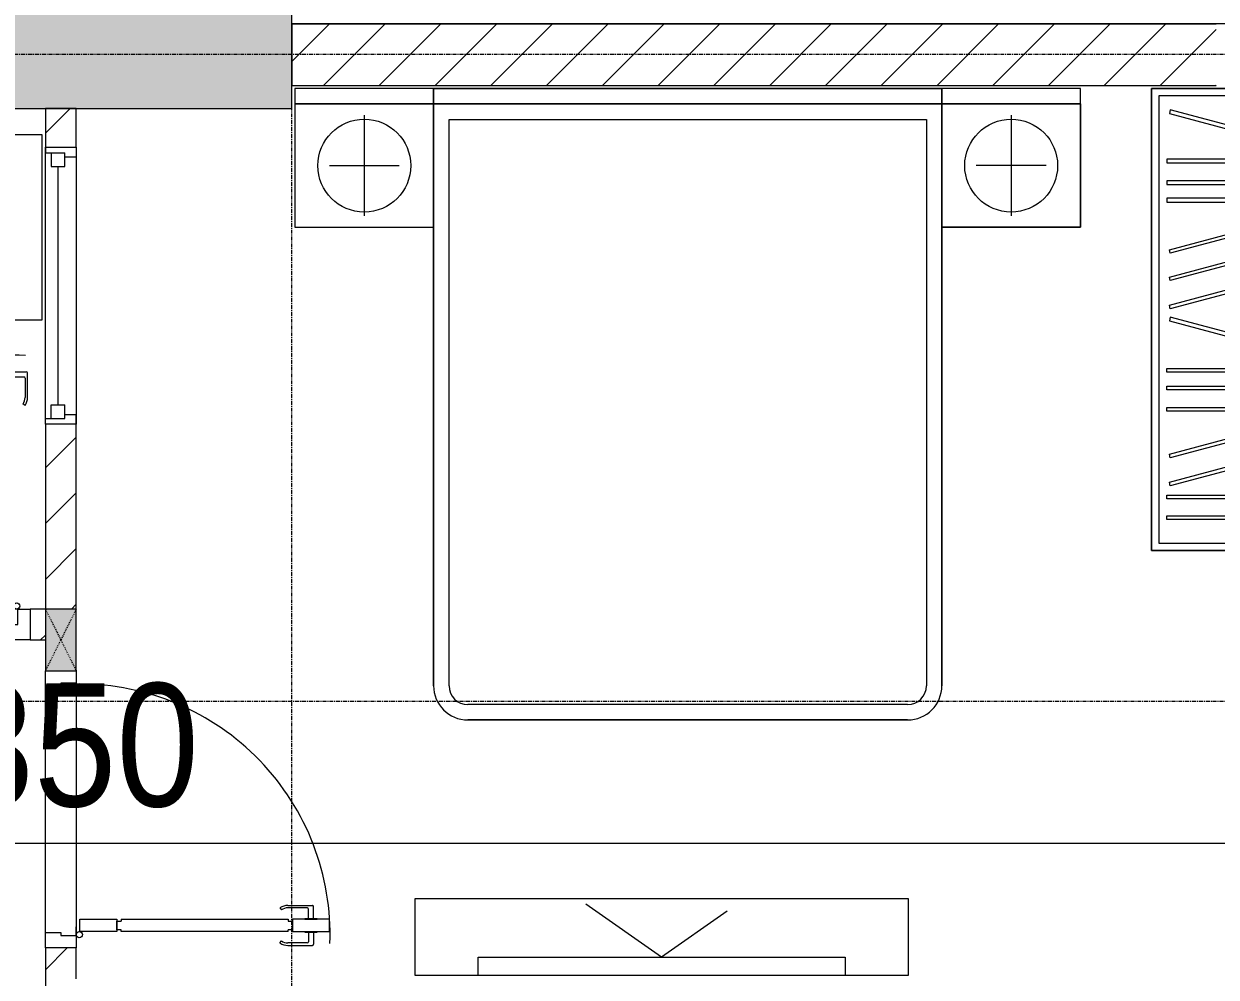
# Model space of a CAD drawing. Header units: millimetres. Extents: x 962 to 239635, y -15958 to 82755.
# Drawn here: x 99733 to 103604, y 50542 to 53637 of the extents above; entities that cross this region are included whole.
import ezdxf

# ---------------------------------------------------------------- set-up
doc = ezdxf.new("R2010")
doc.units = ezdxf.units.MM
doc.linetypes.add('Dash', pattern=[6, 3, -3])
doc.linetypes.add('Grid Line', pattern=[22.225, 12.7, -3.175, 3.175, -3.175])
for name, color, linetype, lineweight in [('0-1', 7, 'Continuous', 5), ('A-ANNO-DIMS', 211, 'Continuous', 9), ('A-ANNO-DIMS-160', 211, 'Continuous', 9), ('A-DETL-GENF-1', 9, 'Continuous', 9), ('A-DOOR-1', 254, 'Continuous', 9), ('A-DOOR-2', 9, 'Continuous', 9), ('A-FLOR-2', 9, 'Continuous', 9), ('A-GLAZ-1', 254, 'Continuous', 9), ('A-GLAZ-2', 9, 'Continuous', 9), ('A-WALL-1', 253, 'Continuous', 18), ('A-WALL-2', 9, 'Continuous', 9), ('A-WALL-3', 113, 'Continuous', 18), ('A-WALL-PATT-1', 10, 'Continuous', 9), ('A-WALL-PATT-2', 111, 'Continuous', 9), ('G-IMPT-1', 254, 'Continuous', 9), ('I-FURN-1', 254, 'Continuous', 9), ('S-COLS', 52, 'Continuous', 9), ('S-COLS-1', 52, 'Continuous', 5), ('S-COLS-2', 7, 'Continuous', 18), ('S-COLS-3', 254, 'Continuous', 9), ('S-COLS-4', 253, 'Continuous', 18), ('S-COLS-HDLN-1', 9, 'Dash', 9), ('S-GRID-1', 1, 'Grid Line', 9)]:
    doc.layers.add(name, color=color, linetype=linetype, lineweight=lineweight)
doc.styles.add('UTM Avo', font='UTM Avo.ttf', dxfattribs={"width": 0.9, "height": 400})
doc.dimstyles.new('1_Dim_chi_tiet_2_5_1', dxfattribs={"dimscale": 304.8, "dimtxt": 399.720379, "dimasz": 0.629921, "dimexe": 0.524934, "dimexo": 0.0625, "dimgap": 0.052493, "dimtad": 1, "dimdec": 0, "dimrnd": 5, "dimzin": 0, "dimdsep": 46, "dimtxsty": 'UTM Avo', "dimblk1": 'OBLIQUE', "dimblk2": 'OBLIQUE', "dimsah": 1, "dimcen": 0.09, "dimdle": 0.524934, "dimazin": 0, "dimtfac": 1, "dimtdec": 4, "dimtix": 1, "dimtmove": 0, "dimatfit": 3, "dimfxl": 1.049869, "dimfxlon": 1, "dimtvp": 1, "dimtolj": 1, "dimtzin": 0, "dimarcsym": 2})
pattern_1 = [(45, (0, 0), (-90.50967, 90.50967), [])]

# ---------------------------------------------------------------- blocks, each defined once
blk = doc.blocks.new('NCV_TKTC_KET CAU_rvt-1-TKCS_MB TẦNG 2')
at = {"layer": 'S-COLS-1'}
blk.add_hatch(color=256, dxfattribs=at).paths.add_polyline_path([(38852.6, 53361.9), (38852.6, 53711.9), (37552.6, 53711.9), (37552.6, 53361.9), (38381.4, 53361.9)])
at = {"layer": 'S-COLS-2'}
for p, q in [((38852.6, 53361.9), (38852.6, 53711.9)), ((37552.6, 53361.9), (38852.6, 53361.9))]:
    blk.add_line(p, q, dxfattribs=at)
blk = doc.blocks.new('DOOR_CW_01 CANH MO-PANEL KINH - DIW_01-900x2200-CỬA GỖ VÂN LAMINATE-V65-TKCS_MB TẦNG 2')
at = {"layer": 'A-DETL-GENF-1'}
for p, q in [((-397, -182), (-397, -62)), ((-397, -62), (-357, -62)), ((-357, -62), (-357, -182)), ((-357, -182), (-397, -182)), ((-391, -196), (-391, -182)), ((-391, -182), (-363, -182)), ((-363, -182), (-363, -196)), ((-397, -196), (-391, -196)), ((-397, -738), (-397, -196)), ((-357, -196), (-363, -196)), ((-357, -196), (-357, -738)), ((-433.9, -711.2), (-427.3, -715.8)), ((-320.1, -711.2), (-326.7, -715.8)), ((-442, -737), (-442, -816.5)), ((-434, -799.5), (-434, -737)), ((-397, -738), (-391, -738)), ((-357, -752), (-397, -752)), ((-397, -752), (-397, -872)), ((-391, -752), (-391, -738)), ((-363, -752), (-391, -752)), ((-357, -738), (-363, -738)), ((-363, -738), (-363, -752)), ((-357, -872), (-357, -752)), ((-320, -799.5), (-320, -737)), ((-312, -737), (-312, -816.5)), ((-399, -803.5), (-430, -803.5)), ((-399, -792.2), (-399, -831.8)), ((-397, -792.2), (-399, -792.2)), ((-397, -792.2), (-397, -831.8)), ((-357, -792.2), (-357, -831.8)), ((-357, -792.2), (-355, -792.2)), ((-355, -792.2), (-355, -831.8)), ((-355, -803.5), (-324, -803.5)), ((-399, -820.5), (-438, -820.5)), ((-399, -831.8), (-397, -831.8)), ((-355, -831.8), (-357, -831.8)), ((-355, -820.5), (-316, -820.5)), ((-397, -872), (-357, -872))]:
    blk.add_line(p, q, dxfattribs=at)
blk.add_circle((-407, -60), 10, dxfattribs=at)
for centre, radius, start, end in [((-407, -60), 814, 268, 0), ((-397, -737), 45, 145, 180), ((-397, -737), 37, 145, 180), ((-357, -737), 37, 0, 35), ((-357, -737), 45, 360, 35), ((-430, -799.5), 4, 180, 270), ((-324, -799.5), 4, 270, 0), ((-438, -816.5), 4, 180, 270), ((-316, -816.5), 4, 270, 0)]:
    blk.add_arc(centre, radius, start, end, dxfattribs=at)
at = {"layer": 'A-DOOR-2'}
for p, q in [((-450, -50), (-450, 50)), ((-450, 50), (-400, 50)), ((-400, 50), (-400, 0)), ((400, 0), (400, 50)), ((400, 50), (450, 50)), ((-410, 0), (-410, -50)), ((-400, 0), (-410, 0)), ((410, 0), (400, 0)), ((410, -50), (410, 0)), ((-410, -50), (-450, -50)), ((-407, -50), (-382, -50)), ((450, -50), (410, -50))]:
    blk.add_line(p, q, dxfattribs=at)
blk = doc.blocks.new('M_Fixed - 900 x 1400-901190-TKCS_MB TẦNG 2')
at = {"layer": 'A-GLAZ-2'}
for p, q in [((-450, 63), (-431, 63)), ((-431, 63), (-431, 0)), ((-431, 44), (-387, 44)), ((-387, 44), (-387, 0)), ((387, 44), (387, 0)), ((431, 44), (387, 44)), ((431, 63), (431, 0)), ((448.9, 63), (431, 63)), ((-387, 22), (387, 22)), ((-450, -37), (-418, -37)), ((-431, 0), (-387, 0)), ((-418, 0), (-418, -37)), ((387, 0), (431, 0)), ((418, 0), (418, -37)), ((450, -37), (418, -37))]:
    blk.add_line(p, q, dxfattribs=at)
blk = doc.blocks.new('MAY GIAT - MAY GIAT_dwg-348053-TKCS_MB TẦNG 2')
at = {"layer": 'G-IMPT-1', "flags": 128}
blk.add_lwpolyline([(5, 596.6), (5, 2.3), (605, 2.3), (605, 596.6)], close=True, dxfattribs=at)
blk = doc.blocks.new('MAY GIAT - MAY GIAT-348233-TKCS_MB TẦNG 2')
at = {"layer": 'I-FURN-1'}
for p, q in [((5, 596.6), (5, 2.3)), ((605, 596.6), (5, 596.6)), ((605, 2.3), (605, 596.6)), ((5, 2.3), (605, 2.3))]:
    blk.add_line(p, q, dxfattribs=at)
blk.add_blockref('MAY GIAT - MAY GIAT_dwg-348053-TKCS_MB TẦNG 2', (0, 0))
blk = doc.blocks.new('G1_SOF - BO TRU - 100x200-745959-TKCS_MB TẦNG 2')
at = {"layer": 'S-COLS'}
blk.add_hatch(color=256, dxfattribs=at).paths.add_polyline_path([(-50, 100), (-50, -100), (50, -100), (50, 100)])
at = {"layer": 'S-COLS-4'}
for p, q in [((50, 100), (-50, 100)), ((-50, 100), (-50, -100)), ((50, -100), (50, 100)), ((-50, -100), (50, -100))]:
    blk.add_line(p, q, dxfattribs=at)
at = {"layer": 'S-COLS-HDLN-1'}
for p, q in [((50, 100), (-50, -100)), ((-50, 100), (50, -100))]:
    blk.add_line(p, q, dxfattribs=at)
blk = doc.blocks.new('DOOR_CW_01 CANH MO-PANEL KINH - DIG_01-900x2200-CỬA NHÔM KÍNH-901215-TKCS_MB TẦNG 2')
at = {"layer": 'A-DETL-GENF-1'}
for p, q in [((-397, -182), (-397, -62)), ((-397, -62), (-357, -62)), ((-357, -62), (-357, -182)), ((-357, -182), (-397, -182)), ((-391, -196), (-391, -182)), ((-391, -182), (-363, -182)), ((-363, -182), (-363, -196)), ((-397, -196), (-391, -196)), ((-397, -738), (-397, -196)), ((-357, -196), (-363, -196)), ((-357, -196), (-357, -738)), ((-433.9, -711.2), (-427.3, -715.8)), ((-320.1, -711.2), (-326.7, -715.8)), ((-442, -737), (-442, -816.5)), ((-434, -799.5), (-434, -737)), ((-397, -738), (-391, -738)), ((-357, -752), (-397, -752)), ((-397, -752), (-397, -872)), ((-391, -752), (-391, -738)), ((-363, -752), (-391, -752)), ((-357, -738), (-363, -738)), ((-363, -738), (-363, -752)), ((-357, -872), (-357, -752)), ((-320, -799.5), (-320, -737)), ((-312, -737), (-312, -816.5)), ((-399, -803.5), (-430, -803.5)), ((-399, -792.2), (-399, -831.8)), ((-397, -792.2), (-399, -792.2)), ((-397, -792.2), (-397, -831.8)), ((-357, -792.2), (-357, -831.8)), ((-357, -792.2), (-355, -792.2)), ((-355, -792.2), (-355, -831.8)), ((-355, -803.5), (-324, -803.5)), ((-399, -820.5), (-438, -820.5)), ((-399, -831.8), (-397, -831.8)), ((-355, -831.8), (-357, -831.8)), ((-355, -820.5), (-316, -820.5)), ((-397, -872), (-357, -872))]:
    blk.add_line(p, q, dxfattribs=at)
blk.add_circle((-407, -60), 10, dxfattribs=at)
for centre, radius, start, end in [((-407, -60), 814, 268, 0), ((-397, -737), 45, 145, 180), ((-397, -737), 37, 145, 180), ((-357, -737), 37, 0, 35), ((-357, -737), 45, 360, 35), ((-430, -799.5), 4, 180, 270), ((-324, -799.5), 4, 270, 0), ((-438, -816.5), 4, 180, 270), ((-316, -816.5), 4, 270, 0)]:
    blk.add_arc(centre, radius, start, end, dxfattribs=at)
at = {"layer": 'A-DOOR-2'}
for p, q in [((-450, -50), (-450, 50)), ((-450, 50), (-400, 50)), ((-400, 50), (-400, 0)), ((400, 0), (400, 50)), ((400, 50), (450, 50)), ((450, 50), (450, -50)), ((-410, 0), (-410, -50)), ((-400, 0), (-410, 0)), ((410, 0), (400, 0)), ((410, -50), (410, 0)), ((-410, -50), (-450, -50)), ((-407, -50), (-382, -50)), ((450, -50), (410, -50))]:
    blk.add_line(p, q, dxfattribs=at)
blk = doc.blocks.new('GIUONG NGU-2TAB-1600x2000 - GIUONG NGU-2TAB-1600x2000-885815-TKCS_MB TẦNG 2')
at = {"layer": 'I-FURN-1'}
for p, q in [((458.5, 0), (8.5, 0)), ((8.5, 0), (8.5, -50)), ((458.5, -50), (458.5, 0)), ((2108.2, 0), (458.5, 0)), ((458.5, 0), (458.5, -50)), ((458.5, 0), (2108.2, 0)), ((2108.2, -50), (2108.2, 0)), ((2558.2, 0), (2108.2, 0)), ((2108.2, 0), (2108.2, -50)), ((2558.2, -50), (2558.2, 0)), ((458.5, -50), (8.5, -50)), ((8.5, -50), (8.5, -450.3)), ((8.5, -50), (458.5, -50)), ((458.5, -50), (8.5, -50)), ((8.5, -50), (8.5, -450.3)), ((458.5, -450.3), (458.5, -50)), ((2108.2, -50), (458.5, -50)), ((458.5, -50), (458.5, -1938.9)), ((458.5, -50), (2108.2, -50)), ((458.5, -1938.9), (458.5, -50)), ((458.5, -450.3), (458.5, -50)), ((458.5, -50), (2108.2, -50)), ((2558.2, -50), (2108.2, -50)), ((2108.2, -50), (2108.2, -450.3)), ((2108.2, -1938.9), (2108.2, -50)), ((2108.2, -50), (2558.2, -50)), ((2108.2, -50), (2558.2, -50)), ((2108.2, -450.3), (2108.2, -50)), ((2108.2, -50), (2108.2, -1938.9)), ((2558.2, -450.3), (2558.2, -50)), ((2558.2, -50), (2558.2, -450.3)), ((233.5, -86.8), (233.5, -413.5)), ((508.5, -100), (2058.2, -100)), ((508.5, -1938.9), (508.5, -100)), ((2058.2, -100), (2058.2, -1938.9)), ((2333.2, -86.8), (2333.2, -413.5)), ((120.2, -250.2), (346.8, -250.2)), ((2446.5, -250.2), (2219.8, -250.2)), ((8.5, -450.3), (458.5, -450.3)), ((8.5, -450.3), (458.5, -450.3)), ((2108.2, -450.3), (2558.2, -450.3)), ((2558.2, -450.3), (2108.2, -450.3)), ((1997.1, -2000), (569.6, -2000)), ((569.6, -2050), (1997.1, -2050)), ((1997.1, -2050), (569.6, -2050))]:
    blk.add_line(p, q, dxfattribs=at)
for centre in [(233.5, -250.2), (2333.2, -250.2)]:
    blk.add_circle(centre, 150.7, dxfattribs=at)
for centre, radius, start, end in [((569.6, -1938.9), 111.1, 180, 270), ((569.6, -1938.9), 111.1, 180, 270), ((569.6, -1938.9), 61.1, 180, 270), ((1997.1, -1938.9), 111.1, 270, 360), ((1997.1, -1938.9), 61.1, 270, 0), ((1997.1, -1938.9), 111.1, 270, 0)]:
    blk.add_arc(centre, radius, start, end, dxfattribs=at)
blk = doc.blocks.new('TU QUAN AO-SUITE ROOM_3 - TU QUAN AO-SUITE ROOM_3-901193-TKCS_MB TẦNG 2')
at = {"layer": 'I-FURN-1'}
for p, q in [((-550, 1500), (0, 1500)), ((-550, 0), (-550, 1500)), ((0, 1500), (-550, 1500)), ((-550, 1500), (-550, 0)), ((-24, 1476), (-526, 1476)), ((-526, 1476), (-526, 600)), ((-526, 1476), (-526, 24)), ((-287, 576), (-287, 1476)), ((-263, 576), (-263, 1476)), ((-24, 24), (-24, 1476)), ((0, 1500), (0, 0)), ((0, 0), (0, 1500)), ((-480.1, 1386.9), (-480.1, 1398.9)), ((-480.1, 1398.9), (-50.1, 1398.9)), ((-480.1, 1386.9), (-480.1, 1398.9)), ((-50.1, 1398.9), (-50.1, 1386.9)), ((-50.1, 1386.9), (-480.1, 1386.9)), ((-480.1, 1320.5), (-480.1, 1332.5)), ((-480.1, 1332.5), (-50.1, 1332.5)), ((-480.1, 1320.5), (-480.1, 1332.5)), ((-50.1, 1320.5), (-480.1, 1320.5)), ((-50.1, 1332.5), (-50.1, 1320.5)), ((-478.3, 1178.1), (-61.3, 1289.9)), ((-58.2, 1278.3), (-475.2, 1166.5)), ((-61.3, 1289.9), (-58.2, 1278.3)), ((-478.3, 1086.9), (-61.3, 1198.6)), ((-475.2, 1166.5), (-478.3, 1178.1)), ((-58.2, 1187.1), (-475.2, 1075.3)), ((-61.3, 1198.6), (-58.2, 1187.1)), ((-475.2, 1075.3), (-478.3, 1086.9)), ((-480.1, 1035.3), (-480.1, 1047.3)), ((-480.1, 1047.3), (-50.1, 1047.3)), ((-480.1, 1035.3), (-480.1, 1047.3)), ((-50.1, 1047.3), (-50.1, 1035.3)), ((-50.1, 1035.3), (-480.1, 1035.3)), ((-480.1, 965.8), (-480.1, 977.8)), ((-480.1, 977.8), (-50.1, 977.8)), ((-480.1, 965.8), (-480.1, 977.8)), ((-50.1, 977.8), (-50.1, 965.8)), ((-50.1, 965.8), (-480.1, 965.8)), ((-480.1, 908.6), (-480.1, 920.6)), ((-480.1, 920.6), (-50.1, 920.6)), ((-480.1, 908.6), (-480.1, 920.6)), ((-50.1, 908.6), (-480.1, 908.6)), ((-50.1, 920.6), (-50.1, 908.6)), ((-475.2, 865.5), (-478.3, 853.9)), ((-478.3, 853.9), (-61.3, 742.1)), ((-58.2, 753.7), (-475.2, 865.5)), ((-61.3, 742.1), (-58.2, 753.7)), ((-478.3, 603.1), (-61.3, 714.9)), ((-58.2, 703.3), (-475.2, 591.5)), ((-61.3, 714.9), (-58.2, 703.3)), ((-478.3, 511.9), (-61.3, 623.6)), ((-61.3, 623.6), (-58.2, 612.1)), ((-526, 24), (-526, 600)), ((-475.2, 591.5), (-478.3, 603.1)), ((-58.2, 612.1), (-475.2, 500.3)), ((-550, 24), (-550, 576)), ((-287, 24), (-287, 576)), ((-263, 24), (-263, 576)), ((-478.3, 423.1), (-61.3, 534.9)), ((-475.2, 500.3), (-478.3, 511.9)), ((-58.2, 523.3), (-475.2, 411.5)), ((-61.3, 534.9), (-58.2, 523.3)), ((-475.2, 411.5), (-478.3, 423.1)), ((-480.1, 368.4), (-480.1, 356.4)), ((-50.1, 368.4), (-480.1, 368.4)), ((-480.1, 356.4), (-50.1, 356.4)), ((-50.1, 356.4), (-50.1, 368.4)), ((-480.1, 311.2), (-480.1, 299.2)), ((-50.1, 311.2), (-480.1, 311.2)), ((-50.1, 299.2), (-50.1, 311.2)), ((-480.1, 299.2), (-50.1, 299.2)), ((-480.1, 241.7), (-480.1, 229.7)), ((-50.1, 241.7), (-480.1, 241.7)), ((-50.1, 229.7), (-50.1, 241.7)), ((-480.1, 229.7), (-50.1, 229.7)), ((-475.2, 192.7), (-478.3, 181.1)), ((-478.3, 181.1), (-61.3, 69.4)), ((-58.2, 80.9), (-475.2, 192.7)), ((-61.3, 69.4), (-58.2, 80.9)), ((-526, 24), (-24, 24)), ((0, 0), (-550, 0)), ((-550, 0), (0, 0))]:
    blk.add_line(p, q, dxfattribs=at)
blk = doc.blocks.new('RES_BAN AN - RES_BAN AN-901221-TKCS_MB TẦNG 2')
at = {"layer": 'I-FURN-1'}
for p, q in [((0, 250), (1600, 250)), ((0, 0), (0, 250)), ((1600, 250), (1600, 0)), ((1600, 0), (0, 0))]:
    blk.add_line(p, q, dxfattribs=at)
blk = doc.blocks.new('KE TIVI-2 - KE TIVI-2-901222-TKCS_MB TẦNG 2')
at = {"layer": 'I-FURN-1'}
for p, q in [((0, 60), (-245.7, 232.1)), ((213, 209.1), (0, 60)), ((-595.6, 60), (595.6, 60)), ((-595.6, 0), (-595.6, 60)), ((595.6, 60), (595.6, 0)), ((595.6, 0), (-595.6, 0))]:
    blk.add_line(p, q, dxfattribs=at)
blk = doc.blocks.new('NCV_TKTC_TANG 2_rvt-1-TKCS_MB TẦNG 2')
at = {"layer": 'A-WALL-PATT-1'}
h = blk.add_hatch(dxfattribs=at)
h.set_pattern_fill('FP_1', color=256, style=0, pattern_type=2)
h.set_pattern_definition(pattern_1)
h.paths.add_polyline_path([(38142.6, 48636.9), (38152.6, 48636.9), (38152.6, 49537.3), (38052.6, 49537.3), (38052.6, 48636.9)])
h.paths.add_polyline_path([(38052.6, 50337.3), (38152.6, 50337.3), (38152.6, 50636.9), (38052.6, 50636.9)])
h.paths.add_polyline_path([(38052.6, 51736.9), (38152.6, 51736.9), (38152.6, 52336.9), (38052.6, 52336.9)])
h.paths.add_polyline_path([(38152.6, 53236.9), (38152.6, 53361.9), (38052.6, 53361.9), (38052.6, 53236.9)])
h = blk.add_hatch(dxfattribs=at)
h.set_pattern_fill('FP_1', color=256, style=0, pattern_type=2)
h.set_pattern_definition(pattern_1)
h.paths.add_polyline_path([(38052.6, 51636.9), (38052.6, 51736.9), (38002.6, 51736.9), (38002.6, 51636.9)])
h.paths.add_polyline_path([(37052.6, 51636.9), (37102.6, 51636.9), (37102.6, 51736.9), (37052.6, 51736.2)])
at = {"layer": 'A-FLOR-2'}
for p, q in [((38852.6, 53636.9), (41852.6, 53636.9)), ((38052.6, 50686.9), (38052.6, 51486.9)), ((38152.6, 51496.9), (38152.6, 50676.9))]:
    blk.add_line(p, q, dxfattribs=at)
at = {"layer": 'A-WALL-1'}
for p, q in [((38152.6, 53361.9), (38052.6, 53361.9)), ((38052.6, 53361.9), (38052.6, 53236.9)), ((38152.6, 53236.9), (38152.6, 53361.9)), ((38052.6, 53236.9), (38152.6, 53236.9)), ((38152.6, 52336.9), (38052.6, 52336.9)), ((38052.6, 52336.9), (38052.6, 51736.9)), ((38152.6, 51736.9), (38152.6, 52336.9)), ((38052.6, 51736.9), (38002.6, 51736.9)), ((38002.6, 51736.9), (38002.6, 51636.9)), ((38002.6, 51636.9), (38052.6, 51636.9)), ((38152.6, 50636.9), (38052.6, 50636.9)), ((38052.6, 50636.9), (38052.6, 50337.3)), ((38152.6, 50536.9), (38152.6, 50636.9))]:
    blk.add_line(p, q, dxfattribs=at)
at = {"layer": 'A-WALL-2'}
for p, q in [((38052.6, 52336.9), (38052.6, 53236.9)), ((38152.6, 53236.9), (38152.6, 52336.9)), ((38052.6, 50686.9), (38052.6, 51486.9)), ((38152.6, 51496.9), (38152.6, 50676.9))]:
    blk.add_line(p, q, dxfattribs=at)
at = {"layer": 'A-DOOR-1'}
for name, p, rotation in [('DOOR_CW_01 CANH MO-PANEL KINH - DIG_01-900x2200-CỬA NHÔM KÍNH-901215-TKCS_MB TẦNG 2', (37552.6, 51686.9), 180), ('DOOR_CW_01 CANH MO-PANEL KINH - DIW_01-900x2200-CỬA GỖ VÂN LAMINATE-V65-TKCS_MB TẦNG 2', (38102.6, 51086.9), 89.99999999999918)]:
    blk.add_blockref(name, p, dxfattribs=dict(at, rotation=rotation))
at = {"layer": 'A-GLAZ-1', "rotation": 89.99999999999918}
blk.add_blockref('M_Fixed - 900 x 1400-901190-TKCS_MB TẦNG 2', (38115.6, 52786.9), dxfattribs=at)
at = {"layer": 'I-FURN-1'}
for name, p in [('GIUONG NGU-2TAB-1600x2000 - GIUONG NGU-2TAB-1600x2000-885815-TKCS_MB TẦNG 2', (38854.1, 53426.9)), ('RES_BAN AN - RES_BAN AN-901221-TKCS_MB TẦNG 2', (39252.6, 50546.9)), ('KE TIVI-2 - KE TIVI-2-901222-TKCS_MB TẦNG 2', (40052.6, 50546.9))]:
    blk.add_blockref(name, p, dxfattribs=at)
for name, p, rotation in [('TU QUAN AO-SUITE ROOM_3 - TU QUAN AO-SUITE ROOM_3-901193-TKCS_MB TẦNG 2', (41642.6, 53426.9), 180), ('MAY GIAT - MAY GIAT-348233-TKCS_MB TẦNG 2', (38044.8, 52671.5), 89.99999999999915)]:
    blk.add_blockref(name, p, dxfattribs=dict(at, rotation=rotation))
at = {"layer": 'S-COLS-3'}
blk.add_blockref('G1_SOF - BO TRU - 100x200-745959-TKCS_MB TẦNG 2', (38102.6, 51636.9), dxfattribs=at)
blk = doc.blocks.new('DIMBLOCK347-TKCS_MB TẦNG 2')
at = {"layer": 'A-ANNO-DIMS-160'}
for p, q in [((95603.5, 51296.6), (95603.5, 50816.6)), ((95603.5, 50976.6), (95603.5, 51296.6)), ((103953.5, 51296.6), (103953.5, 50816.6)), ((103953.5, 50976.6), (103953.5, 51296.6)), ((95443.5, 50976.6), (104113.5, 50976.6))]:
    blk.add_line(p, q, dxfattribs=at)
at = {"layer": 'A-ANNO-DIMS-160', "lineweight": 25}
for p, q in [((95603.5, 50976.6), (95699.5, 51072.6)), ((103953.5, 50976.6), (104049.5, 51072.6)), ((95603.5, 50976.6), (95507.5, 50880.6)), ((103953.5, 50976.6), (103857.5, 50880.6))]:
    blk.add_line(p, q, dxfattribs=at)
at = {"layer": 'A-ANNO-DIMS-160', "color": 0, "insert": (99230.7, 51496.3), "char_height": 400, "width": 1314.636, "attachment_point": 1, "line_spacing_factor": 1.110334, "style": 'UTM Avo'}
blk.add_mtext('8350', dxfattribs=at)
blk = doc.blocks.new('_Oblique')
at = {"color": 0, "linetype": 'ByBlock', "lineweight": -2}
blk.add_line((-0.5, -0.5), (0.5, 0.5), dxfattribs=at)

msp = doc.modelspace()

# ---------------------------------------------------------------- hatches: boundary and pattern name
at = {"layer": 'A-WALL-PATT-2'}
h = msp.add_hatch(dxfattribs=at)
h.set_pattern_fill('FP_1', color=256, style=0, pattern_type=2)
h.set_pattern_definition([(45, (61750.9, 0), (-90.50967, 90.50967), [])])
h.paths.add_polyline_path([(103603.5, 53436.9), (103603.5, 53636.9), (100603.5, 53636.9), (100603.5, 53436.9), (103356.4, 53436.9)])
h.paths.add_polyline_path([(103953.5, 53436.9), (104153.5, 53436.9), (104153.5, 53636.9), (103803.5, 53636.9), (103803.5, 53436.9)])

# ---------------------------------------------------------------- linework, layer by layer
at = {"layer": 'A-WALL-3'}
for p, q in [((104153.5, 53636.9), (100603.5, 53636.9)), ((100603.5, 53636.9), (100603.5, 53436.9)), ((100603.5, 53436.9), (103603.5, 53436.9))]:
    msp.add_line(p, q, dxfattribs=at)
at = {"layer": 'S-GRID-1'}
for p, q in [((100603.5, 19351.6), (100603.5, 76542.3)), ((189415.6, 53536.9), (96253.4, 53536.9)), ((189415.6, 51436.9), (96253.4, 51436.9))]:
    msp.add_line(p, q, dxfattribs=at)

# ---------------------------------------------------------------- block references
at = {"layer": '0-1'}
for name in ['NCV_TKTC_KET CAU_rvt-1-TKCS_MB TẦNG 2', 'NCV_TKTC_TANG 2_rvt-1-TKCS_MB TẦNG 2']:
    msp.add_blockref(name, (61750.9, 0), dxfattribs=at)

# ---------------------------------------------------------------- dimensions: what is measured, and where the dimension line sits
at = {"layer": 'A-ANNO-DIMS'}
dim = msp.add_linear_dim(base=(103953.5, 50976.6), p1=(95603.5, 51296.6), p2=(103953.5, 51296.6), dimstyle='1_Dim_chi_tiet_2_5_1', override={"dimpost": '<>', "dimfxl": 8350}, dxfattribs=at)
dim.commit()
dim.dimension.update_dxf_attribs({"geometry": 'DIMBLOCK347-TKCS_MB TẦNG 2', "text_midpoint": (99778.5, 51199.6)})

doc.saveas('drawing.dxf')
